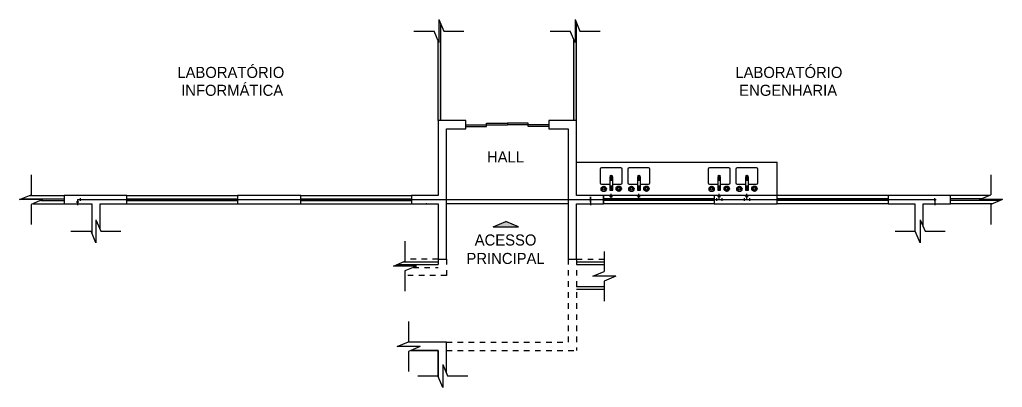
# Model space of a CAD drawing. Header units: millimetres. Extents: x 776 to 1595, y 411 to 1258.
# Drawn here: x 824.33 to 842.08, y 455.78 to 462.42 of the extents above; entities that cross this region are included whole.
import ezdxf

# ---------------------------------------------------------------- set-up
doc = ezdxf.new("R2010")
doc.units = ezdxf.units.MM
doc.linetypes.add('ACAD_ISO03W100', pattern=[30, 12, -18])
for name, color, linetype in [('can02', 2, 'Continuous'), ('can03', 3, 'Continuous'), ('CANOS ISO', 2, 'Continuous'), ('Fios', 10, 'Continuous'), ('Janela', 2, 'Continuous'), ('pena 01', 1, 'Continuous'), ('pena01', 1, 'Continuous'), ('pena02', 2, 'Continuous'), ('pena03', 3, 'Continuous'), ('pena04', 4, 'Continuous')]:
    doc.layers.add(name, color=color, linetype=linetype)
doc.styles.get("Standard").update_dxf_attribs({"font": 'ERASLGHT.TTF'})

msp = doc.modelspace()

# ---------------------------------------------------------------- hatches: boundary and pattern name
at = {"layer": 'pena02'}
for points in [[(831.9, 462.009), (831.887, 462.039), (831.887, 460.6), (831.937, 460.6), (831.937, 462.336), (831.9, 462.424)], [(834.387, 462.357), (834.359, 462.424), (834.359, 462.009), (834.337, 462.06), (834.337, 460.6), (834.387, 460.6)]]:
    msp.add_hatch(color=0, dxfattribs=at).paths.add_polyline_path(points)
at = {"layer": 'pena04'}
msp.add_hatch(color=0, dxfattribs=at).paths.add_polyline_path([(832.878, 458.683), (833.108, 458.777), (833.338, 458.683)])

# ---------------------------------------------------------------- linework, layer by layer
at = {"layer": 'can02', "color": 0}
msp.add_line((832.037, 456.037), (832.037, 456.6), dxfattribs=at)
for points in [[(832.037, 458.1), (832.037, 460.45), (832.387, 460.45), (832.387, 460.6), (831.887, 460.6), (831.887, 459.25), (831.404, 459.25), (831.404, 459.1), (831.887, 459.1), (831.887, 458.1)], [(834.387, 458.1), (834.387, 459.1), (834.871, 459.1), (834.871, 459.25), (834.387, 459.25), (834.387, 460.6), (833.887, 460.6), (833.887, 460.45), (834.237, 460.45), (834.237, 458.1)], [(829.404, 459.1), (829.404, 459.25), (828.262, 459.25), (828.262, 459.1)]]:
    msp.add_lwpolyline(points, close=True, dxfattribs=at)
for points in [[(825.779, 458.636), (825.779, 459.1), (826.262, 459.1), (826.262, 459.25), (825.133, 459.25), (825.133, 459.1), (825.629, 459.1), (825.629, 458.575)], [(840.646, 458.684), (840.646, 459.1), (841.141, 459.1), (841.141, 459.25), (840.012, 459.25), (840.012, 459.1), (840.496, 459.1), (840.496, 458.602)], [(832.037, 456.037), (832.037, 456.6), (831.337, 456.6)], [(831.398, 456.45), (831.887, 456.45), (831.887, 455.976)]]:
    msp.add_lwpolyline(points, dxfattribs=at)
at = {"layer": 'can03', "color": 0, "ltscale": 0.2}
for p, q in [((832.037, 456.6), (831.337, 456.6)), ((831.887, 456.45), (831.398, 456.45)), ((831.887, 455.976), (831.887, 456.45))]:
    msp.add_line(p, q, dxfattribs=at)
at = {"layer": 'CANOS ISO', "extrusion": (1, 0, 1.11022e-15)}
for q in [(825.373, 459.075, 0.6), (831.646, 459.175, 0.6)]:
    msp.add_line((825.373, 459.175, 0.6), q, dxfattribs=at)
at = {"layer": 'CANOS ISO', "extrusion": (4.44089e-16, 0, -1)}
for p, q in [((825.423, 459.2, 0.6), (825.423, 459.15, 0.6)), ((834.962, 459.2, 0.9), (834.962, 459.15, 0.9)), ((835.062, 459.2, 0.9), (835.062, 459.15, 0.9)), ((835.462, 459.2, 0.9), (835.462, 459.15, 0.9)), ((835.562, 459.2, 0.9), (835.562, 459.15, 0.9)), ((836.912, 459.2, 0.9), (836.912, 459.15, 0.9)), ((837.012, 459.2, 0.9), (837.012, 459.15, 0.9)), ((837.412, 459.2, 0.9), (837.412, 459.15, 0.9)), ((837.512, 459.2, 0.9), (837.512, 459.15, 0.9))]:
    msp.add_line(p, q, dxfattribs=at)
at = {"layer": 'CANOS ISO', "extrusion": (-1, 0, -2.44249e-15)}
for p, q in [((831.596, 459.175, 0.575), (831.596, 459.175, 0.625)), ((831.696, 459.175, -0.025), (831.696, 459.175, 0.025)), ((834.589, 459.175, -0.025), (834.589, 459.175, 0.025)), ((834.689, 459.175, 0.875), (834.689, 459.175, 0.925)), ((835.012, 459.175, 0.9), (835.012, 459.275, 0.9)), ((835.512, 459.175, 0.9), (835.512, 459.275, 0.9)), ((836.962, 459.175, 0.9), (836.962, 459.275, 0.9)), ((837.462, 459.175, 0.9), (837.462, 459.275, 0.9)), ((840.805, 459.174, 0.875), (840.805, 459.174, 0.925))]:
    msp.add_line(p, q, dxfattribs=at)
at = {"layer": 'CANOS ISO'}
for p, q in [((831.621, 459.175, 0.55), (831.671, 459.175, 0.55)), ((831.621, 459.175, 0.05), (831.671, 459.175, 0.05)), ((834.614, 459.175, 0.05), (834.664, 459.175, 0.05)), ((834.614, 459.175, 0.95), (834.664, 459.175, 0.95)), ((834.614, 459.175, 0.85), (834.664, 459.175, 0.85)), ((840.83, 459.174, 0.85), (840.88, 459.174, 0.85))]:
    msp.add_line(p, q, dxfattribs=at)
at = {"layer": 'CANOS ISO', "extrusion": (1, 0, 2.22045e-16)}
for p, q in [((831.646, 459.175, 0.6), (831.646, 459.175)), ((831.646, 459.175), (834.639, 459.175)), ((831.646, 459.175, 0.55), (831.646, 459.175, 0.6)), ((834.639, 459.175, 0.9), (834.639, 459.175, 2.2)), ((834.639, 459.175, 0.9), (835.012, 459.175, 0.9)), ((834.639, 459.175, 0.6), (834.639, 459.175, 0.9)), ((834.639, 459.175, 0.6), (834.639, 459.075, 0.6)), ((834.639, 459.175), (834.639, 459.175, 0.6)), ((834.639, 459.175, 0.65), (834.639, 459.175, 0.6)), ((835.012, 459.175, 0.9), (835.012, 459.275, 0.9)), ((835.012, 459.175, 0.9), (835.512, 459.175, 0.9)), ((835.512, 459.175, 0.9), (835.512, 459.275, 0.9)), ((835.512, 459.175, 0.9), (835.512, 459.275, 0.9)), ((835.512, 459.175, 0.9), (836.962, 459.175, 0.9)), ((836.962, 459.175, 0.9), (836.962, 459.275, 0.9)), ((836.962, 459.175, 0.9), (836.962, 459.275, 0.9)), ((836.962, 459.175, 0.9), (837.462, 459.175, 0.9)), ((837.462, 459.175, 0.9), (837.462, 459.275, 0.9)), ((837.462, 459.175, 0.9), (837.462, 459.275, 0.9)), ((837.462, 459.175, 0.9), (840.855, 459.174, 0.9)), ((840.855, 459.174, 0.6), (840.855, 459.174, 0.9)), ((840.855, 459.174, 0.6), (840.855, 459.074, 0.6)), ((840.855, 459.174, 0.85), (840.855, 459.174, 0.9))]:
    msp.add_line(p, q, dxfattribs=at)
at = {"layer": 'CANOS ISO', "extrusion": (3.10862e-15, 0, -1)}
for p, q in [((831.646, 459.175), (831.696, 459.175)), ((834.639, 459.15, 0.55), (834.639, 459.2, 0.55)), ((834.639, 459.15, 0.65), (834.639, 459.2, 0.65)), ((840.855, 459.15, 0.65), (840.855, 459.2, 0.65))]:
    msp.add_line(p, q, dxfattribs=at)
at = {"layer": 'CANOS ISO', "extrusion": (-1, 0, -5.9952e-15)}
for p, q in [((834.639, 459.225, 2.4), (834.639, 459.125, 2.4)), ((834.639, 459.225, 2.2), (834.639, 459.125, 2.2)), ((834.639, 459.225, 2.2), (834.639, 459.175, 2.3)), ((834.639, 459.175, 2.3), (834.639, 459.225, 2.4)), ((834.639, 459.175, 2.3), (834.639, 459.125, 2.2)), ((834.639, 459.125, 2.4), (834.639, 459.175, 2.3)), ((834.639, 459.175, 2.3), (834.639, 459.075, 2.3)), ((834.639, 459.175, 3), (834.639, 459.175, 2.4)), ((834.639, 459.075, 2.25), (834.639, 459.075, 2.35))]:
    msp.add_line(p, q, dxfattribs=at)
at = {"layer": 'CANOS ISO', "extrusion": (6.12303e-17, -1, -2.22045e-16)}
for p, q in [((835.037, 459.225, 0.9), (834.987, 459.225, 0.9)), ((835.537, 459.225, 0.9), (835.487, 459.225, 0.9)), ((836.987, 459.225, 0.9), (836.937, 459.225, 0.9)), ((837.487, 459.225, 0.9), (837.437, 459.225, 0.9)), ((825.398, 459.125, 0.6), (825.348, 459.125, 0.6))]:
    msp.add_line(p, q, dxfattribs=at)
at = {"layer": 'CANOS ISO', "extrusion": (1, 0, 2.88658e-15)}
for p, q in [((835.012, 459.175, 0.9), (835.012, 459.275, 0.9)), ((835.512, 459.175, 0.9), (835.512, 459.275, 0.9)), ((836.962, 459.175, 0.9), (836.962, 459.275, 0.9)), ((837.462, 459.175, 0.9), (837.462, 459.275, 0.9))]:
    msp.add_line(p, q, dxfattribs=at)
at = {"layer": 'CANOS ISO', "extrusion": (-1, 0, -3.33067e-15)}
for p, q in [((834.639, 459.125, 0.575), (834.639, 459.125, 0.625)), ((840.855, 459.125, 0.575), (840.855, 459.125, 0.625))]:
    msp.add_line(p, q, dxfattribs=at)
at = {"layer": 'Fios', "color": 0}
for p, q in [((834.387, 459.85), (838.012, 459.85)), ((834.812, 459.725), (834.812, 459.475)), ((835.187, 459.75), (834.837, 459.75)), ((835.212, 459.475), (835.212, 459.725)), ((835.312, 459.725), (835.312, 459.475)), ((835.687, 459.75), (835.337, 459.75)), ((835.712, 459.475), (835.712, 459.725)), ((836.762, 459.725), (836.762, 459.475)), ((837.137, 459.75), (836.787, 459.75)), ((837.162, 459.475), (837.162, 459.725)), ((837.262, 459.725), (837.262, 459.475)), ((837.637, 459.75), (837.287, 459.75)), ((837.662, 459.475), (837.662, 459.725)), ((838.012, 459.25), (838.012, 459.85)), ((835.039, 459.583), (834.985, 459.583)), ((834.985, 459.583), (834.985, 459.347)), ((835.039, 459.58), (834.985, 459.58)), ((835.039, 459.576), (834.985, 459.576)), ((835.039, 459.572), (834.985, 459.572)), ((835.039, 459.566), (834.985, 459.566)), ((835.039, 459.557), (834.985, 459.557)), ((835.039, 459.548), (834.985, 459.548)), ((835.039, 459.537), (834.985, 459.537)), ((835.039, 459.519), (834.985, 459.519)), ((834.997, 459.6), (835.028, 459.6)), ((835.012, 459.615), (835.012, 459.585)), ((835.039, 459.347), (835.039, 459.583)), ((835.485, 459.583), (835.485, 459.347)), ((835.539, 459.583), (835.485, 459.583)), ((835.539, 459.58), (835.485, 459.58)), ((835.539, 459.576), (835.485, 459.576)), ((835.539, 459.572), (835.485, 459.572)), ((835.539, 459.566), (835.485, 459.566)), ((835.539, 459.557), (835.485, 459.557)), ((835.539, 459.548), (835.485, 459.548)), ((835.539, 459.537), (835.485, 459.537)), ((835.539, 459.519), (835.485, 459.519)), ((835.497, 459.6), (835.528, 459.6)), ((835.512, 459.615), (835.512, 459.585)), ((835.539, 459.347), (835.539, 459.583)), ((836.935, 459.583), (836.935, 459.347)), ((836.989, 459.583), (836.935, 459.583)), ((836.989, 459.58), (836.935, 459.58)), ((836.989, 459.576), (836.935, 459.576)), ((836.989, 459.572), (836.935, 459.572)), ((836.989, 459.566), (836.935, 459.566)), ((836.989, 459.557), (836.935, 459.557)), ((836.989, 459.548), (836.935, 459.548)), ((836.989, 459.537), (836.935, 459.537)), ((836.989, 459.519), (836.935, 459.519)), ((836.947, 459.6), (836.978, 459.6)), ((836.962, 459.615), (836.962, 459.585)), ((836.989, 459.347), (836.989, 459.583)), ((837.489, 459.583), (837.435, 459.583)), ((837.435, 459.583), (837.435, 459.347)), ((837.489, 459.58), (837.435, 459.58)), ((837.489, 459.576), (837.435, 459.576)), ((837.489, 459.572), (837.435, 459.572)), ((837.489, 459.566), (837.435, 459.566)), ((837.489, 459.557), (837.435, 459.557)), ((837.489, 459.548), (837.435, 459.548)), ((837.489, 459.537), (837.435, 459.537)), ((837.489, 459.519), (837.435, 459.519)), ((837.447, 459.6), (837.478, 459.6)), ((837.462, 459.615), (837.462, 459.585)), ((837.489, 459.347), (837.489, 459.583)), ((834.837, 459.45), (834.985, 459.45)), ((835.039, 459.418), (834.985, 459.418)), ((835.039, 459.402), (834.985, 459.402)), ((835.039, 459.386), (834.985, 459.386)), ((835.039, 459.377), (834.985, 459.377)), ((835.039, 459.37), (834.985, 459.37)), ((835.039, 459.363), (834.985, 459.363)), ((835.039, 459.357), (834.985, 459.357)), ((835.039, 459.354), (834.985, 459.354)), ((835.039, 459.351), (834.985, 459.351)), ((835.039, 459.349), (834.985, 459.349)), ((835.039, 459.348), (834.985, 459.348)), ((834.985, 459.347), (835.039, 459.347)), ((835.039, 459.45), (835.187, 459.45)), ((835.337, 459.45), (835.485, 459.45)), ((835.539, 459.418), (835.485, 459.418)), ((835.539, 459.402), (835.485, 459.402)), ((835.539, 459.386), (835.485, 459.386)), ((835.539, 459.377), (835.485, 459.377)), ((835.539, 459.37), (835.485, 459.37)), ((835.539, 459.363), (835.485, 459.363)), ((835.539, 459.357), (835.485, 459.357)), ((835.539, 459.354), (835.485, 459.354)), ((835.539, 459.351), (835.485, 459.351)), ((835.539, 459.349), (835.485, 459.349)), ((835.539, 459.348), (835.485, 459.348)), ((835.485, 459.347), (835.539, 459.347)), ((835.539, 459.45), (835.687, 459.45)), ((836.787, 459.45), (836.935, 459.45)), ((836.989, 459.418), (836.935, 459.418)), ((836.989, 459.402), (836.935, 459.402)), ((836.989, 459.386), (836.935, 459.386)), ((836.989, 459.377), (836.935, 459.377)), ((836.989, 459.37), (836.935, 459.37)), ((836.989, 459.363), (836.935, 459.363)), ((836.989, 459.357), (836.935, 459.357)), ((836.989, 459.354), (836.935, 459.354)), ((836.989, 459.351), (836.935, 459.351)), ((836.989, 459.349), (836.935, 459.349)), ((836.989, 459.348), (836.935, 459.348)), ((836.935, 459.347), (836.989, 459.347)), ((836.989, 459.45), (837.137, 459.45)), ((837.287, 459.45), (837.435, 459.45)), ((837.489, 459.418), (837.435, 459.418)), ((837.489, 459.402), (837.435, 459.402)), ((837.489, 459.386), (837.435, 459.386)), ((837.489, 459.377), (837.435, 459.377)), ((837.489, 459.37), (837.435, 459.37)), ((837.489, 459.363), (837.435, 459.363)), ((837.489, 459.357), (837.435, 459.357)), ((837.489, 459.354), (837.435, 459.354)), ((837.489, 459.351), (837.435, 459.351)), ((837.489, 459.349), (837.435, 459.349)), ((837.489, 459.348), (837.435, 459.348)), ((837.435, 459.347), (837.489, 459.347)), ((837.489, 459.45), (837.637, 459.45))]:
    msp.add_line(p, q, dxfattribs=at)
for centre, radius in [((835.012, 459.6), 0.0152), ((835.512, 459.6), 0.0152), ((836.962, 459.6), 0.0152), ((837.462, 459.6), 0.0152), ((834.877, 459.366), 0.0477), ((834.876, 459.366), 0.0233), ((835.148, 459.37), 0.0477), ((835.147, 459.37), 0.0233), ((835.377, 459.366), 0.0477), ((835.376, 459.366), 0.0233), ((835.648, 459.37), 0.0477), ((835.647, 459.37), 0.0233), ((836.827, 459.366), 0.0477), ((836.826, 459.366), 0.0233), ((837.098, 459.37), 0.0477), ((837.097, 459.37), 0.0233), ((837.327, 459.366), 0.0477), ((837.326, 459.366), 0.0233), ((837.598, 459.37), 0.0477), ((837.597, 459.37), 0.0233)]:
    msp.add_circle(centre, radius, dxfattribs=at)
for centre, radius, start, end in [((834.837, 459.725), 0.025, 90, 180), ((835.187, 459.725), 0.025, 360, 90), ((835.337, 459.725), 0.025, 90, 180), ((835.687, 459.725), 0.025, 360, 90), ((836.787, 459.725), 0.025, 90, 180), ((837.137, 459.725), 0.025, 360, 90), ((837.287, 459.725), 0.025, 90, 180), ((837.637, 459.725), 0.025, 360, 90), ((834.837, 459.475), 0.025, 180, 270), ((834.877, 459.293), 0.0871, 103.8743, 123.1631), ((834.877, 459.439), 0.0871, 236.8369, 255.9571), ((834.95, 459.365), 0.0871, 146.1812, 165.9752), ((834.804, 459.367), 0.0871, 12.1989, 32.5075), ((834.877, 459.293), 0.0871, 56.8369, 77.4921), ((834.877, 459.439), 0.0871, 282.6834, 303.1631), ((835.148, 459.297), 0.0871, 103.8743, 123.1631), ((835.148, 459.443), 0.0871, 236.8369, 255.9571), ((835.221, 459.369), 0.0871, 146.1812, 165.9752), ((835.221, 459.369), 0.0871, 193.0188, 212.5075), ((835.075, 459.371), 0.0871, 326.1812, 346.1798), ((835.075, 459.371), 0.0871, 12.1989, 32.5075), ((835.148, 459.297), 0.0871, 56.8369, 77.4921), ((835.148, 459.443), 0.0871, 282.6834, 303.1631), ((835.187, 459.475), 0.025, 270, 0), ((835.337, 459.475), 0.025, 180, 270), ((835.377, 459.293), 0.0871, 103.8743, 123.1631), ((835.377, 459.439), 0.0871, 236.8369, 255.9571), ((835.45, 459.365), 0.0871, 146.1812, 165.9752), ((835.304, 459.367), 0.0871, 12.1989, 32.5075), ((835.377, 459.293), 0.0871, 56.8369, 77.4921), ((835.377, 459.439), 0.0871, 282.6834, 303.1631), ((835.648, 459.297), 0.0871, 103.8743, 123.1631), ((835.648, 459.443), 0.0871, 236.8369, 255.9571), ((835.721, 459.369), 0.0871, 146.1812, 165.9752), ((835.721, 459.369), 0.0871, 193.0188, 212.5075), ((835.575, 459.371), 0.0871, 326.1812, 346.1798), ((835.575, 459.371), 0.0871, 12.1989, 32.5075), ((835.648, 459.297), 0.0871, 56.8369, 77.4921), ((835.648, 459.443), 0.0871, 282.6834, 303.1631), ((835.687, 459.475), 0.025, 270, 0), ((836.787, 459.475), 0.025, 180, 270), ((836.827, 459.293), 0.0871, 103.8743, 123.1631), ((836.827, 459.439), 0.0871, 236.8369, 255.9571), ((836.9, 459.365), 0.0871, 146.1812, 165.9752), ((836.754, 459.367), 0.0871, 12.1989, 32.5075), ((836.827, 459.293), 0.0871, 56.8369, 77.4921), ((836.827, 459.439), 0.0871, 282.6834, 303.1631), ((837.098, 459.297), 0.0871, 103.8743, 123.1631), ((837.098, 459.443), 0.0871, 236.8369, 255.9571), ((837.171, 459.369), 0.0871, 146.1812, 165.9752), ((837.171, 459.369), 0.0871, 193.0188, 212.5075), ((837.025, 459.371), 0.0871, 326.1812, 346.1798), ((837.025, 459.371), 0.0871, 12.1989, 32.5075), ((837.098, 459.297), 0.0871, 56.8369, 77.4921), ((837.098, 459.443), 0.0871, 282.6834, 303.1631), ((837.137, 459.475), 0.025, 270, 0), ((837.287, 459.475), 0.025, 180, 270), ((837.327, 459.293), 0.0871, 103.8743, 123.1631), ((837.327, 459.439), 0.0871, 236.8369, 255.9571), ((837.4, 459.365), 0.0871, 146.1812, 165.9752), ((837.254, 459.367), 0.0871, 12.1989, 32.5075), ((837.327, 459.293), 0.0871, 56.8369, 77.4921), ((837.327, 459.439), 0.0871, 282.6834, 303.1631), ((837.598, 459.297), 0.0871, 103.8743, 123.1631), ((837.598, 459.443), 0.0871, 236.8369, 255.9571), ((837.671, 459.369), 0.0871, 146.1812, 165.9752), ((837.671, 459.369), 0.0871, 193.0188, 212.5075), ((837.525, 459.371), 0.0871, 326.1812, 346.1798), ((837.525, 459.371), 0.0871, 12.1989, 32.5075), ((837.598, 459.297), 0.0871, 56.8369, 77.4921), ((837.598, 459.443), 0.0871, 282.6834, 303.1631), ((837.637, 459.475), 0.025, 270, 0)]:
    msp.add_arc(centre, radius, start, end, dxfattribs=at)
at = {"layer": 'Janela', "color": 0}
for p, q in [((832.387, 460.525), (833.137, 460.525)), ((832.387, 460.495), (832.762, 460.495)), ((832.762, 460.555), (833.137, 460.555)), ((832.762, 460.495), (832.762, 460.555)), ((833.137, 460.555), (833.137, 460.525)), ((833.137, 460.555), (833.137, 460.525)), ((833.512, 460.555), (833.137, 460.555)), ((833.887, 460.525), (833.137, 460.525)), ((833.512, 460.495), (833.512, 460.555)), ((833.887, 460.495), (833.512, 460.495))]:
    msp.add_line(p, q, dxfattribs=at)
at = {"layer": 'pena 01', "color": 0, "linetype": 'ACAD_ISO03W100', "ltscale": 0.005}
for p, q in [((831.887, 458.1), (831.286, 458.1)), ((831.887, 458.1), (831.887, 457.95)), ((832.037, 458.1), (832.037, 457.8)), ((834.237, 458.1), (834.237, 456.6)), ((834.387, 458.1), (834.387, 456.45)), ((834.387, 458.1), (834.885, 458.1)), ((831.439, 457.95), (831.887, 457.95)), ((832.037, 457.8), (831.286, 457.8)), ((832.037, 456.6), (834.237, 456.6)), ((832.037, 456.45), (834.387, 456.45))]:
    msp.add_line(p, q, dxfattribs=at)
at = {"layer": 'pena01', "color": 0}
for p, q in [((824.508, 459.25), (825.133, 459.25)), ((826.262, 459.25), (828.262, 459.25)), ((829.404, 459.25), (831.404, 459.25)), ((836.871, 459.25), (834.871, 459.25)), ((840.012, 459.25), (838.012, 459.25)), ((841.842, 459.25), (841.141, 459.25)), ((824.569, 459.1), (825.133, 459.1)), ((826.262, 459.1), (828.262, 459.1)), ((829.404, 459.1), (831.404, 459.1)), ((834.237, 459.1), (832.037, 459.1)), ((836.871, 459.1), (834.871, 459.1)), ((840.012, 459.1), (838.012, 459.1)), ((841.903, 459.1), (841.141, 459.1))]:
    msp.add_line(p, q, dxfattribs=at)
at = {"layer": 'pena01'}
for p, q in [((831.142, 458), (831.887, 458)), ((831.26, 458.05), (831.887, 458.05)), ((834.387, 458.05), (834.885, 458.05)), ((834.387, 458), (834.885, 458)), ((834.885, 457.6), (834.387, 457.6)), ((834.885, 457.55), (834.387, 457.55))]:
    msp.add_line(p, q, dxfattribs=at)
at = {"layer": 'pena01', "color": 0}
msp.add_lwpolyline([(838.012, 459.1), (838.012, 459.25), (836.871, 459.25), (836.871, 459.1)], close=True, dxfattribs=at)
at = {"layer": 'pena02'}
for p, q in [((831.9, 462.424), (831.9, 462.009)), ((831.9, 462.424), (831.988, 462.217)), ((834.359, 462.424), (834.359, 462.009)), ((834.359, 462.424), (834.447, 462.217)), ((831.449, 462.217), (831.812, 462.217)), ((831.9, 462.009), (831.812, 462.217)), ((831.988, 462.217), (832.351, 462.217)), ((833.908, 462.217), (834.271, 462.217)), ((834.359, 462.009), (834.271, 462.217)), ((834.447, 462.217), (834.81, 462.217)), ((824.535, 459.624), (824.535, 459.261)), ((841.869, 459.624), (841.869, 459.261)), ((824.328, 459.173), (824.535, 459.261)), ((824.743, 459.173), (824.328, 459.173)), ((824.743, 459.173), (824.535, 459.085)), ((841.662, 459.173), (841.869, 459.261)), ((842.077, 459.173), (841.662, 459.173)), ((842.077, 459.173), (841.869, 459.085)), ((824.535, 459.085), (824.535, 458.723)), ((841.869, 459.085), (841.869, 458.723)), ((825.706, 458.809), (825.706, 458.394)), ((825.706, 458.809), (825.794, 458.602)), ((840.592, 458.809), (840.592, 458.394)), ((840.592, 458.809), (840.68, 458.602)), ((825.255, 458.602), (825.618, 458.602)), ((825.706, 458.394), (825.618, 458.602)), ((825.794, 458.602), (826.156, 458.602)), ((840.142, 458.602), (840.504, 458.602)), ((840.592, 458.394), (840.504, 458.602)), ((840.68, 458.602), (841.043, 458.602)), ((831.286, 458.423), (831.286, 458.061)), ((834.885, 458.239), (834.885, 457.876)), ((831.078, 457.973), (831.286, 458.061)), ((831.493, 457.973), (831.078, 457.973)), ((831.493, 457.973), (831.286, 457.885)), ((831.286, 457.885), (831.286, 457.522)), ((834.678, 457.788), (834.885, 457.876)), ((835.093, 457.788), (834.678, 457.788)), ((835.093, 457.788), (834.885, 457.7)), ((834.885, 457.7), (834.885, 457.338)), ((831.353, 456.969), (831.353, 456.607)), ((831.146, 456.519), (831.353, 456.607)), ((831.561, 456.519), (831.146, 456.519)), ((831.561, 456.519), (831.353, 456.431)), ((831.353, 456.431), (831.353, 456.068)), ((831.969, 456.197), (831.969, 455.782)), ((831.969, 456.197), (832.057, 455.99)), ((831.519, 455.99), (831.881, 455.99)), ((831.969, 455.782), (831.881, 455.99)), ((832.057, 455.99), (832.42, 455.99))]:
    msp.add_line(p, q, dxfattribs=at)
at = {"layer": 'pena02', "color": 0}
for p, q in [((831.937, 460.6), (831.937, 462.336)), ((834.387, 460.6), (834.387, 462.357)), ((831.887, 460.6), (831.887, 462.039)), ((834.337, 460.6), (834.337, 462.06)), ((833.887, 460.525), (833.887, 460.495)), ((824.366, 459.19), (825.133, 459.19)), ((826.262, 459.19), (828.262, 459.19)), ((829.404, 459.19), (831.404, 459.19)), ((834.871, 459.25), (834.871, 459.1)), ((836.871, 459.19), (834.871, 459.19)), ((840.012, 459.19), (838.012, 459.19)), ((841.7, 459.19), (841.141, 459.19)), ((824.711, 459.16), (825.133, 459.16)), ((826.262, 459.16), (828.262, 459.16)), ((829.404, 459.16), (831.404, 459.16)), ((836.871, 459.16), (834.871, 459.16)), ((840.012, 459.16), (838.012, 459.16)), ((842.045, 459.16), (841.141, 459.16))]:
    msp.add_line(p, q, dxfattribs=at)
at = {"layer": 'pena03', "color": 0}
for p in [(834.979, 459.25), (835.479, 459.25), (836.929, 459.25), (837.429, 459.25), (831.679, 459.1)]:
    msp.add_point(p, dxfattribs=at)
at = {"layer": 'pena04', "color": 0, "ltscale": 0.2}
for p, q in [((832.878, 458.683), (833.108, 458.777)), ((832.878, 458.683), (833.338, 458.683)), ((833.338, 458.683), (833.108, 458.777))]:
    msp.add_line(p, q, dxfattribs=at)

# ---------------------------------------------------------------- texts
at = {"layer": 'CANOS ISO', "extrusion": (-1, 6.66134e-16, 2.22045e-16), "char_height": 0.15, "width": 0.83684, "attachment_point": 1, "text_direction": (0, -1, 0)}
for s, insert in [('LV', (835.512, 459.537, 0.963)), ('LV', (836.962, 459.537, 0.963)), ('LV', (837.462, 459.537, 0.963)), ('LV', (835.012, 459.502, 0.963)), ('TR', (825.373, 459.018, 0.663)), ('TR', (834.639, 459.017, 0.663)), ('RG', (834.639, 459.028, 2.359)), ('TR', (840.855, 459.017, 0.663))]:
    msp.add_mtext(s, dxfattribs=dict(at, insert=insert))
at = {"layer": 'pena02', "char_height": 0.2, "width": 11.6204, "attachment_point": 1}
for s, insert in [('{\\fEras Demi ITC|b0|i0|c0|p34;LABORATÓRIO}', (827.176, 461.571)), ('{\\fEras Demi ITC|b0|i0|c0|p34;LABORATÓRIO}', (837.255, 461.571)), ('{\\fEras Demi ITC|b0|i0|c0|p34;INFORMÁTICA}', (827.245, 461.248)), ('{\\fEras Demi ITC|b0|i0|c0|p34;ENGENHARIA}', (837.324, 461.248))]:
    msp.add_mtext(s, dxfattribs=dict(at, insert=insert))
at = {"layer": 'pena02', "color": 0, "char_height": 0.2, "width": 11.6204, "attachment_point": 1}
for s, insert in [('{\\fEras Demi ITC|b0|i0|c0|p34;HALL}', (832.768, 460.044)), ('{\\fEras Demi ITC|b0|i0|c0|p34;  ACESSO\\PPRINCIPAL}', (832.398, 458.544))]:
    msp.add_mtext(s, dxfattribs=dict(at, insert=insert))
at = {"layer": 'pena02', "extrusion": (-1.09476e-47, -1, 2.22045e-16), "insert": (834.376, 459.175, 3.012), "char_height": 0.15, "width": 2.95014, "attachment_point": 1, "text_direction": (0, 0, 1)}
msp.add_mtext("VEM DA CAIXA D'ÁGUA", dxfattribs=at)

doc.saveas('drawing.dxf')
